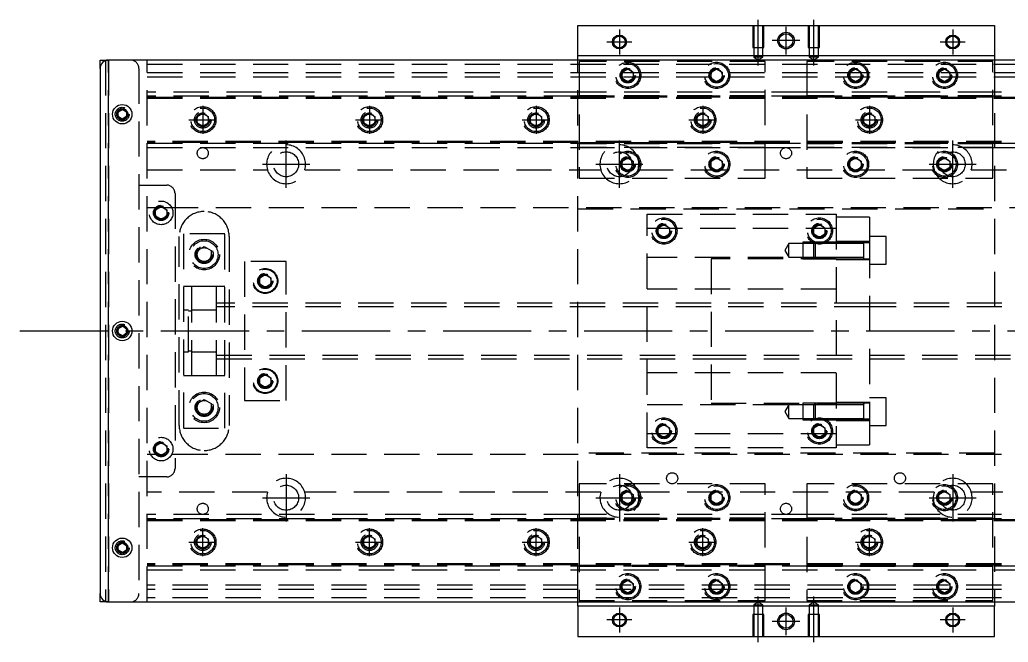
# Model space of a CAD drawing. Extents: x -29 to 699, y -289 to 112.
# Drawn here: x -28.9 to 327, y -112 to 112 of the extents above; entities that cross this region are included whole.
import ezdxf

# ---------------------------------------------------------------- set-up
doc = ezdxf.new("R2010")
doc.units = 0
doc.linetypes.add('CENTER', pattern=[50.8, 31.75, -6.35, 6.35, -6.35])
doc.linetypes.add('DASHED', pattern=[19.05, 12.7, -6.35])
doc.layers.get('0').update_dxf_attribs({"linetype": 'CONTINUOUS'})
doc.layers.add('CENTER', color=1, linetype='CENTER')

msp = doc.modelspace()

# ---------------------------------------------------------------- linework, layer by layer
at = {"color": 7, "linetype": 'CONTINUOUS'}
for p, q in [((172, 99), (172, 110)), ((172, 110), (322, 110)), ((322, 110), (322, 99)), ((0, 94.5), (0, 97.5)), ((0, 97.5), (3, 97.5)), ((491, 97.5), (3, 97.5)), ((322, 99), (172, 99)), ((172, 97.5), (172, 99)), ((322, 99), (322, 97.5)), ((0, 94.5), (0, -94.5)), ((6.5, 78.866026), (8, 79.73205)), ((6.5, 77.133974), (6.5, 78.866026)), ((8, 79.73205), (9.5, 78.866026)), ((9.5, 78.866026), (9.5, 77.133974)), ((8, 76.26795), (6.5, 77.133974)), ((9.5, 77.133974), (8, 76.26795)), ((6.5, 0.866026), (8, 1.73205)), ((6.5, -0.866026), (6.5, 0.866026)), ((8, 1.73205), (9.5, 0.866026)), ((9.5, 0.866026), (9.5, -0.866026)), ((8, -1.73205), (6.5, -0.866026)), ((9.5, -0.866026), (8, -1.73205)), ((6.5, -77.133974), (8, -76.26795)), ((6.5, -78.866026), (6.5, -77.133974)), ((8, -76.26795), (9.5, -77.133974)), ((9.5, -77.133974), (9.5, -78.866026)), ((8, -79.73205), (6.5, -78.866026)), ((9.5, -78.866026), (8, -79.73205)), ((0, -97.5), (0, -94.5)), ((3, -97.5), (0, -97.5)), ((3, -97.5), (491, -97.5)), ((172, -99), (172, -97.5)), ((172, -99), (172, -110)), ((322, -99), (172, -99)), ((322, -97.5), (322, -99)), ((322, -110), (322, -99)), ((172, -110), (322, -110))]:
    msp.add_line(p, q, dxfattribs=at)
at = {"color": 3, "linetype": 'DASHED'}
for p, q in [((235.000006, 110), (235.000006, 102)), ((235.35, 110), (235.35, 102)), ((238.65, 102), (238.65, 110)), ((238.999994, 102), (238.999994, 110)), ((255.000006, 110), (255.000006, 102)), ((255.35, 110), (255.35, 102)), ((258.65, 102), (258.65, 110)), ((258.999994, 102), (258.999994, 110)), ((235.000006, 102), (238.999994, 102)), ((235.35, 102), (235.35, 98.5)), ((238.65, 98.5), (238.65, 102)), ((255.000006, 102), (258.999994, 102)), ((255.35, 102), (255.35, 98.5)), ((258.65, 98.5), (258.65, 102)), ((2, 97.5), (2, -97.5)), ((3, 97.5), (3, -97.5)), ((3, -97.5), (3, 97.5)), ((3, -97.5), (3, 97.5)), ((3, 97.5), (3, -97.5)), ((17, -97.5), (17, 97.5)), ((172, -97.5), (172, 97.5)), ((239.5, 97), (172.5, 97)), ((172.5, 97), (172.5, 55)), ((238.65, 98.5), (235.35, 98.5)), ((235.35, 98.5), (237, 97.547372)), ((237, 97.547372), (238.65, 98.5)), ((239.5, 55), (239.5, 97)), ((321.5, 97), (254.5, 97)), ((254.5, 97), (254.5, 55)), ((258.65, 98.5), (255.35, 98.5)), ((255.35, 98.5), (257, 97.547372)), ((257, 97.547372), (258.65, 98.5)), ((321.5, 55), (321.5, 97)), ((322, 97.5), (322, -97.5)), ((14, 94.5), (14, -94.5)), ((17, 96), (477, 96)), ((17, 93), (477, 93)), ((188, 93.1547), (190, 94.309402)), ((188, 90.8453), (188, 93.1547)), ((190, 94.309402), (192, 93.1547)), ((192, 93.1547), (192, 90.8453)), ((220, 93.1547), (222, 94.309402)), ((220, 90.8453), (220, 93.1547)), ((222, 94.309402), (224, 93.1547)), ((224, 93.1547), (224, 90.8453)), ((270, 93.1547), (272, 94.309402)), ((270, 90.8453), (270, 93.1547)), ((272, 94.309402), (274, 93.1547)), ((274, 93.1547), (274, 90.8453)), ((302, 93.1547), (304, 94.309402)), ((302, 90.8453), (302, 93.1547)), ((304, 94.309402), (306, 93.1547)), ((306, 93.1547), (306, 90.8453)), ((17, 91.5), (477, 91.5)), ((187.5, 92), (187.512884, 92.253488)), ((190, 89.690598), (188, 90.8453)), ((192, 90.8453), (190, 89.690598)), ((219.5, 92), (219.518502, 92.303588)), ((222, 89.690598), (220, 90.8453)), ((224, 90.8453), (222, 89.690598)), ((272, 89.690598), (270, 90.8453)), ((274, 90.8453), (272, 89.690598)), ((274.483582, 92.286038), (274.5, 92)), ((304, 89.690598), (302, 90.8453)), ((306, 90.8453), (304, 89.690598)), ((306.483582, 92.286038), (306.5, 92)), ((172.5, 86), (17, 86)), ((239.5, 86), (172.5, 86)), ((239.5, 86), (172.5, 86)), ((254.5, 86), (239.5, 86)), ((321.5, 86), (254.5, 86)), ((321.5, 86), (254.5, 86)), ((477, 86), (321.5, 86)), ((172.5, 84.460392), (17, 84.460392)), ((17, 84.204452), (477, 84.204452)), ((17, 84.2), (477, 84.2)), ((17, 83.8), (477, 83.8)), ((239.5, 84.643014), (172.5, 84.643014)), ((172.5, 84.6), (239.5, 84.6)), ((239.5, 84.460392), (172.5, 84.460392)), ((239.5, 84.460392), (172.5, 84.460392)), ((172.5, 84.3), (239.5, 84.3)), ((254.5, 84.460392), (239.5, 84.460392)), ((321.5, 84.643014), (254.5, 84.643014)), ((254.5, 84.6), (321.5, 84.6)), ((321.5, 84.460392), (254.5, 84.460392)), ((321.5, 84.460392), (254.5, 84.460392)), ((254.5, 84.3), (321.5, 84.3)), ((477, 84.460392), (321.5, 84.460392)), ((9.973226, 78.326156), (10, 78)), ((35, 77.1547), (37, 78.309402)), ((37, 78.309402), (39, 77.1547)), ((95, 77.1547), (97, 78.309402)), ((97, 78.309402), (99, 77.1547)), ((155, 77.1547), (157, 78.309402)), ((157, 78.309402), (159, 77.1547)), ((215, 77.1547), (217, 78.309402)), ((217, 78.309402), (219, 77.1547)), ((275, 77.1547), (277, 78.309402)), ((277, 78.309402), (279, 77.1547)), ((35, 74.8453), (35, 77.1547)), ((37, 73.690598), (35, 74.8453)), ((39, 74.8453), (37, 73.690598)), ((39, 77.1547), (39, 74.8453)), ((39.483582, 76.286038), (39.5, 76)), ((94.5, 76), (94.518502, 76.303588)), ((95, 74.8453), (95, 77.1547)), ((97, 73.690598), (95, 74.8453)), ((99, 74.8453), (97, 73.690598)), ((99, 77.1547), (99, 74.8453)), ((155, 74.8453), (155, 77.1547)), ((157, 73.690598), (155, 74.8453)), ((159, 74.8453), (157, 73.690598)), ((159, 77.1547), (159, 74.8453)), ((159.483582, 76.286038), (159.5, 76)), ((215, 74.8453), (215, 77.1547)), ((217, 73.690598), (215, 74.8453)), ((219, 74.8453), (217, 73.690598)), ((219, 77.1547), (219, 74.8453)), ((219.483582, 76.286038), (219.5, 76)), ((275, 74.8453), (275, 77.1547)), ((277, 73.690598), (275, 74.8453)), ((279, 74.8453), (277, 73.690598)), ((279, 77.1547), (279, 74.8453)), ((279.483582, 76.286038), (279.5, 76)), ((477, 68.2), (17, 68.2)), ((477, 67.8), (17, 67.8)), ((477, 67.795548), (17, 67.795548)), ((239.5, 67.7), (172.5, 67.7)), ((321.5, 67.7), (254.5, 67.7)), ((17, 67.539608), (172.5, 67.539608)), ((17, 66), (172.5, 66)), ((239.5, 67.539608), (172.5, 67.539608)), ((172.5, 67.539608), (239.5, 67.539608)), ((239.5, 67.4), (172.5, 67.4)), ((239.5, 67.356986), (172.5, 67.356986)), ((239.5, 66), (172.5, 66)), ((172.5, 66), (239.5, 66)), ((239.5, 67.539608), (254.5, 67.539608)), ((239.5, 66), (254.5, 66)), ((321.5, 67.539608), (254.5, 67.539608)), ((254.5, 67.539608), (321.5, 67.539608)), ((321.5, 67.4), (254.5, 67.4)), ((321.5, 67.356986), (254.5, 67.356986)), ((321.5, 66), (254.5, 66)), ((254.5, 66), (321.5, 66)), ((321.5, 67.539608), (477, 67.539608)), ((321.5, 66), (477, 66)), ((188, 61.1547), (190, 62.309402)), ((188, 58.8453), (188, 61.1547)), ((190, 62.309402), (192, 61.1547)), ((192, 61.1547), (192, 58.8453)), ((220, 61.1547), (222, 62.309402)), ((220, 58.8453), (220, 61.1547)), ((222, 62.309402), (224, 61.1547)), ((224, 61.1547), (224, 58.8453)), ((270, 61.1547), (272, 62.309402)), ((270, 58.8453), (270, 61.1547)), ((272, 62.309402), (274, 61.1547)), ((274, 61.1547), (274, 58.8453)), ((302, 61.1547), (304, 62.309402)), ((302, 58.8453), (302, 61.1547)), ((304, 62.309402), (306, 61.1547)), ((306, 61.1547), (306, 58.8453)), ((17, 58), (60.291796, 58)), ((73.708204, 58), (180.291796, 58)), ((190, 57.690598), (188, 58.8453)), ((192, 58.8453), (190, 57.690598)), ((192.483582, 60.286038), (192.5, 60)), ((193.708204, 58), (300.291796, 58)), ((222, 57.690598), (220, 58.8453)), ((224, 58.8453), (222, 57.690598)), ((224.483582, 60.286038), (224.5, 60)), ((272, 57.690598), (270, 58.8453)), ((274, 58.8453), (272, 57.690598)), ((274.483582, 60.286038), (274.5, 60)), ((304, 57.690598), (302, 58.8453)), ((306, 58.8453), (304, 57.690598)), ((306.483582, 60.286038), (306.5, 60)), ((313.708204, 58), (420.291796, 58)), ((172.5, 55), (239.5, 55)), ((254.5, 55), (321.5, 55)), ((14, 52.5), (24, 52.5)), ((27, 49.5), (27, -49.5)), ((17, 44.5), (21.359688, 44.5)), ((20, 43.6547), (22, 44.809402)), ((20, 41.3453), (20, 43.6547)), ((22, 44.809402), (24, 43.6547)), ((22.640312, 44.5), (477, 44.5)), ((24, 43.6547), (24, 41.3453)), ((24.483582, 42.786038), (24.5, 42.5)), ((172, 44), (322, 44)), ((22, 40.190598), (20, 41.3453)), ((24, 41.3453), (22, 40.190598)), ((197, 42), (265, 42)), ((197, -42), (197, 42)), ((265, 42), (265, -42)), ((277, 41), (265, 41)), ((277, 41), (277, 31.701734)), ((197, 37), (265, 37)), ((200.5, 36), (200.512884, 36.253488)), ((201, 37.1547), (203, 38.309402)), ((201, 34.8453), (201, 37.1547)), ((203, 38.309402), (205, 37.1547)), ((205, 37.1547), (205, 34.8453)), ((257, 37.1547), (259, 38.309402)), ((257, 34.8453), (257, 37.1547)), ((259, 38.309402), (261, 37.1547)), ((261, 37.1547), (261, 34.8453)), ((261.483582, 36.286038), (261.5, 36)), ((28.5, -34), (28.5, 34)), ((45, 35), (30, 35)), ((30, 35), (30, -35)), ((45, -35), (45, 35)), ((46.5, 34), (46.5, -34)), ((203, 33.690598), (201, 34.8453)), ((205, 34.8453), (203, 33.690598)), ((259, 33.690598), (257, 34.8453)), ((261, 34.8453), (259, 33.690598)), ((277, 32.261852), (265, 32.261852)), ((283, 34.011852), (277, 34.011852)), ((283, 24.011852), (283, 34.011852)), ((35, 28.943376), (37.5, 30.386752)), ((35, 26.056624), (35, 28.943376)), ((37.5, 30.386752), (40, 28.943376)), ((40, 28.943376), (40, 26.056624)), ((248, 31.511852), (246.556624, 29.011852)), ((246.556624, 29.011852), (248, 26.511852)), ((248, 26.511852), (248, 31.511852)), ((253, 31.511852), (248, 31.511852)), ((253, 32.011846), (253, 26.011856)), ((257.49998, 32.011846), (253, 32.011846)), ((256.99998, 31.511852), (253, 31.511852)), ((257.5, 32.011852), (257, 31.511852)), ((257, 26.511852), (257, 31.511852)), ((265, 31.511852), (257, 31.511852)), ((265, 31.511852), (257, 31.511852)), ((257.5, 32.011852), (257.5, 26.011852)), ((265, 32.011852), (257.5, 32.011852)), ((265, 32.011846), (257.5, 32.011846)), ((277, 31.701734), (265, 31.701734)), ((275.005, 32.011852), (265.00002, 32.011852)), ((275, 31.511852), (265.00002, 31.511852)), ((277, 32.011852), (274.995, 32.011852)), ((275, 26.011846), (275, 32.011856)), ((277, 31.701734), (277, -31.701734)), ((34.5, 27.5), (34.520026, 27.846056)), ((37.5, 24.613248), (35, 26.056624)), ((40, 26.056624), (37.5, 24.613248)), ((67, 25), (52, 25)), ((52, 25), (52, -25)), ((67, -25), (67, 25)), ((265, 26.5), (197, 26.5)), ((220, 26), (220, -26)), ((265, 26), (220, 26)), ((248, 26.511852), (253, 26.511852)), ((253, 26.511852), (256.99998, 26.511852)), ((253, 26.011856), (257.49998, 26.011856)), ((257, 26.511852), (265, 26.511852)), ((257, 26.511852), (265, 26.511852)), ((257, 26.511852), (257.5, 26.011852)), ((257.5, 26.011856), (265, 26.011856)), ((257.5, 26.011852), (265, 26.011852)), ((265, 25.761852), (277, 25.761852)), ((265.00002, 26.511852), (275, 26.511852)), ((265.00002, 26.011852), (275.005, 26.011852)), ((274.995, 26.011852), (277, 26.011852)), ((277, 24.011852), (283, 24.011852)), ((57, 18), (57.012884, 18.253488)), ((57.5, 19.1547), (59.5, 20.309402)), ((57.5, 16.8453), (57.5, 19.1547)), ((59.5, 20.309402), (61.5, 19.1547)), ((61.5, 19.1547), (61.5, 16.8453)), ((33, 16), (30, 16)), ((33, -16), (33, 16)), ((42, 16), (33, 16)), ((42, 16), (33, 16)), ((42, -16), (42, 16)), ((45, 16), (42, 16)), ((59.5, 15.690598), (57.5, 16.8453)), ((61.5, 16.8453), (59.5, 15.690598)), ((265, 15), (197, 15)), ((31.85, 7.5), (30, 7.5)), ((31.85, -7.5), (31.85, 7.5)), ((33, 7.15), (31.85, 7.15)), ((42, 7.5), (33, 7.5)), ((42, 7.5), (33, 7.5)), ((219.99998, 10), (42, 10)), ((219.99998, 8.75), (42, 8.75)), ((277, 10), (220, 10)), ((277, 9.999994), (220, 9.999994)), ((277, 8.75), (220, 8.75)), ((277, 8.75), (220, 8.75)), ((420.005, 10), (277.00002, 10)), ((420, 8.75), (277.00002, 8.75)), ((6, 0), (6.030168, 0.346066)), ((30, -7.5), (31.85, -7.5)), ((31.85, -7.15), (33, -7.15)), ((33, -7.5), (42, -7.5)), ((33, -7.5), (42, -7.5)), ((42, -8.75), (219.99998, -8.75)), ((42, -10), (219.99998, -10)), ((220, -8.75), (277, -8.75)), ((220, -8.75), (277, -8.75)), ((220, -9.999994), (277, -9.999994)), ((220, -10), (277, -10)), ((277.00002, -8.75), (420, -8.75)), ((277.00002, -10), (420.005, -10)), ((30, -16), (33, -16)), ((33, -16), (42, -16)), ((33, -16), (42, -16)), ((42, -16), (45, -16)), ((57.5, -16.8453), (59.5, -15.690598)), ((57.5, -19.1547), (57.5, -16.8453)), ((59.5, -15.690598), (61.5, -16.8453)), ((61.5, -16.8453), (61.5, -19.1547)), ((61.983582, -17.713962), (62, -18)), ((265, -15), (197, -15)), ((59.5, -20.309402), (57.5, -19.1547)), ((61.5, -19.1547), (59.5, -20.309402)), ((35, -26.056624), (37.5, -24.613248)), ((37.5, -24.613248), (40, -26.056624)), ((283, -24.011852), (277, -24.011852)), ((283, -34.011852), (283, -24.011852)), ((35, -28.943376), (35, -26.056624)), ((40, -26.056624), (40, -28.943376)), ((40.477798, -27.135694), (40.5, -27.5)), ((52, -25), (67, -25)), ((197, -26.5), (265, -26.5)), ((220, -26), (265, -26)), ((248, -26.511852), (246.556624, -29.011852)), ((248, -31.511852), (248, -26.511852)), ((253, -26.511852), (248, -26.511852)), ((253, -26.011856), (253, -32.011846)), ((257.49998, -26.011856), (253, -26.011856)), ((256.99998, -26.511852), (253, -26.511852)), ((257.5, -26.011852), (257, -26.511852)), ((257, -31.511852), (257, -26.511852)), ((265, -26.511852), (257, -26.511852)), ((265, -26.511852), (257, -26.511852)), ((257.5, -26.011852), (257.5, -32.011852)), ((265, -26.011852), (257.5, -26.011852)), ((265, -26.011856), (257.5, -26.011856)), ((277, -25.761852), (265, -25.761852)), ((275.005, -26.011852), (265.00002, -26.011852)), ((275, -26.511852), (265.00002, -26.511852)), ((277, -26.011852), (274.995, -26.011852)), ((275, -32.010828), (275, -26.011846)), ((275, -26.361648), (275, -26.011852)), ((275, -26.011852), (275, -26.361648)), ((275, -31.662054), (275, -26.361648)), ((37.5, -30.386752), (35, -28.943376)), ((40, -28.943376), (37.5, -30.386752)), ((246.556624, -29.011852), (248, -31.511852)), ((248, -31.511852), (253, -31.511852)), ((253, -31.511852), (256.99998, -31.511852)), ((253, -32.011846), (257.49998, -32.011846)), ((257, -31.511852), (265, -31.511852)), ((257, -31.511852), (265, -31.511852)), ((257, -31.511852), (257.5, -32.011852)), ((257.5, -32.011846), (265, -32.011846)), ((257.5, -32.011852), (265, -32.011852)), ((277, -31.701734), (265, -31.701734)), ((277, -31.701734), (265, -31.701734)), ((265.00002, -31.511852), (275, -31.511852)), ((265.00002, -32.011852), (275.005, -32.011852)), ((274.995, -32.011852), (277, -32.011852)), ((275, -32.011852), (275, -31.662054)), ((275, -31.662054), (275, -32.011852)), ((275, -32.011856), (275, -32.010828)), ((277, -31.701734), (277, -41)), ((30, -35), (45, -35)), ((201, -34.8453), (203, -33.690598)), ((201, -37.1547), (201, -34.8453)), ((203, -33.690598), (205, -34.8453)), ((205, -34.8453), (205, -37.1547)), ((257, -34.8453), (259, -33.690598)), ((257, -37.1547), (257, -34.8453)), ((259, -33.690598), (261, -34.8453)), ((261, -34.8453), (261, -37.1547)), ((265, -32.261852), (277, -32.261852)), ((277, -34.011852), (283, -34.011852)), ((265, -37), (197, -37)), ((203, -38.309402), (201, -37.1547)), ((205, -37.1547), (203, -38.309402)), ((205.483582, -35.713962), (205.5, -36)), ((259, -38.309402), (257, -37.1547)), ((261, -37.1547), (259, -38.309402)), ((261.483582, -35.713962), (261.5, -36)), ((20, -41.3453), (22, -40.190598)), ((20, -43.6547), (20, -41.3453)), ((22, -40.190598), (24, -41.3453)), ((24, -41.3453), (24, -43.6547)), ((24.483582, -42.213962), (24.5, -42.5)), ((265, -42), (197, -42)), ((265, -41), (277, -41)), ((21.359688, -44.5), (17, -44.5)), ((22, -44.809402), (20, -43.6547)), ((24, -43.6547), (22, -44.809402)), ((477, -44.5), (22.640312, -44.5)), ((322, -44), (172, -44)), ((24, -52.5), (14, -52.5)), ((172.5, -55), (172.5, -97)), ((239.5, -55), (172.5, -55)), ((239.5, -97), (239.5, -55)), ((321.5, -55), (254.5, -55)), ((254.5, -55), (254.5, -97)), ((321.5, -97), (321.5, -55)), ((60.291796, -58), (17, -58)), ((180.291796, -58), (73.708204, -58)), ((187.5, -60), (187.512884, -59.746512)), ((188, -58.8453), (190, -57.690598)), ((188, -61.1547), (188, -58.8453)), ((190, -57.690598), (192, -58.8453)), ((192, -58.8453), (192, -61.1547)), ((300.291796, -58), (193.708204, -58)), ((220, -58.8453), (222, -57.690598)), ((220, -61.1547), (220, -58.8453)), ((222, -57.690598), (224, -58.8453)), ((224, -58.8453), (224, -61.1547)), ((224.483582, -59.713962), (224.5, -60)), ((270, -58.8453), (272, -57.690598)), ((270, -61.1547), (270, -58.8453)), ((272, -57.690598), (274, -58.8453)), ((274, -58.8453), (274, -61.1547)), ((274.483582, -59.713962), (274.5, -60)), ((301.5, -60), (301.512884, -59.746512)), ((302, -58.8453), (304, -57.690598)), ((302, -61.1547), (302, -58.8453)), ((304, -57.690598), (306, -58.8453)), ((306, -58.8453), (306, -61.1547)), ((420.291796, -58), (313.708204, -58)), ((190, -62.309402), (188, -61.1547)), ((192, -61.1547), (190, -62.309402)), ((222, -62.309402), (220, -61.1547)), ((224, -61.1547), (222, -62.309402)), ((272, -62.309402), (270, -61.1547)), ((274, -61.1547), (272, -62.309402)), ((304, -62.309402), (302, -61.1547)), ((306, -61.1547), (304, -62.309402)), ((172.5, -66), (17, -66)), ((172.5, -67.539608), (17, -67.539608)), ((239.5, -66), (172.5, -66)), ((239.5, -66), (172.5, -66)), ((239.5, -67.356986), (172.5, -67.356986)), ((172.5, -67.4), (239.5, -67.4)), ((239.5, -67.539608), (172.5, -67.539608)), ((239.5, -67.539608), (172.5, -67.539608)), ((254.5, -66), (239.5, -66)), ((254.5, -67.539608), (239.5, -67.539608)), ((321.5, -66), (254.5, -66)), ((321.5, -66), (254.5, -66)), ((321.5, -67.356986), (254.5, -67.356986)), ((254.5, -67.4), (321.5, -67.4)), ((321.5, -67.539608), (254.5, -67.539608)), ((321.5, -67.539608), (254.5, -67.539608)), ((477, -66), (321.5, -66)), ((477, -67.539608), (321.5, -67.539608)), ((17, -67.795548), (477, -67.795548)), ((17, -67.8), (477, -67.8)), ((17, -68.2), (477, -68.2)), ((172.5, -67.7), (239.5, -67.7)), ((254.5, -67.7), (321.5, -67.7)), ((35, -74.8453), (37, -73.690598)), ((37, -73.690598), (39, -74.8453)), ((95, -74.8453), (97, -73.690598)), ((97, -73.690598), (99, -74.8453)), ((155, -74.8453), (157, -73.690598)), ((157, -73.690598), (159, -74.8453)), ((215, -74.8453), (217, -73.690598)), ((217, -73.690598), (219, -74.8453)), ((275, -74.8453), (277, -73.690598)), ((277, -73.690598), (279, -74.8453)), ((6, -78), (6.030168, -77.653934)), ((34.5, -76), (34.518502, -75.696412)), ((35, -77.1547), (35, -74.8453)), ((37, -78.309402), (35, -77.1547)), ((39, -77.1547), (37, -78.309402)), ((39, -74.8453), (39, -77.1547)), ((95, -77.1547), (95, -74.8453)), ((97, -78.309402), (95, -77.1547)), ((99, -77.1547), (97, -78.309402)), ((99, -74.8453), (99, -77.1547)), ((99.483582, -75.713962), (99.5, -76)), ((154.5, -76), (154.512884, -75.746512)), ((155, -77.1547), (155, -74.8453)), ((157, -78.309402), (155, -77.1547)), ((159, -77.1547), (157, -78.309402)), ((159, -74.8453), (159, -77.1547)), ((215, -77.1547), (215, -74.8453)), ((217, -78.309402), (215, -77.1547)), ((219, -77.1547), (217, -78.309402)), ((219, -74.8453), (219, -77.1547)), ((219.483582, -75.713962), (219.5, -76)), ((274.5, -76), (274.518502, -75.696412)), ((275, -77.1547), (275, -74.8453)), ((277, -78.309402), (275, -77.1547)), ((279, -77.1547), (277, -78.309402)), ((279, -74.8453), (279, -77.1547)), ((477, -83.8), (17, -83.8)), ((477, -84.2), (17, -84.2)), ((477, -84.204452), (17, -84.204452)), ((17, -84.460392), (477, -84.460392)), ((172.5, -84.3), (239.5, -84.3)), ((172.5, -84.6), (239.5, -84.6)), ((239.5, -84.643014), (172.5, -84.643014)), ((254.5, -84.3), (321.5, -84.3)), ((254.5, -84.6), (321.5, -84.6)), ((321.5, -84.643014), (254.5, -84.643014)), ((17, -86), (477, -86)), ((477, -91.5), (17, -91.5)), ((188, -90.8453), (190, -89.690598)), ((188, -93.1547), (188, -90.8453)), ((190, -89.690598), (192, -90.8453)), ((192, -90.8453), (192, -93.1547)), ((192.483582, -91.713962), (192.5, -92)), ((220, -90.8453), (222, -89.690598)), ((220, -93.1547), (220, -90.8453)), ((222, -89.690598), (224, -90.8453)), ((224, -90.8453), (224, -93.1547)), ((224.483582, -91.713962), (224.5, -92)), ((269.5, -92), (269.518502, -91.696412)), ((270, -90.8453), (272, -89.690598)), ((270, -93.1547), (270, -90.8453)), ((272, -89.690598), (274, -90.8453)), ((274, -90.8453), (274, -93.1547)), ((301.5, -92), (301.512884, -91.746512)), ((302, -90.8453), (304, -89.690598)), ((302, -93.1547), (302, -90.8453)), ((304, -89.690598), (306, -90.8453)), ((306, -90.8453), (306, -93.1547)), ((477, -93), (17, -93)), ((477, -96), (17, -96)), ((190, -94.309402), (188, -93.1547)), ((192, -93.1547), (190, -94.309402)), ((222, -94.309402), (220, -93.1547)), ((224, -93.1547), (222, -94.309402)), ((272, -94.309402), (270, -93.1547)), ((274, -93.1547), (272, -94.309402)), ((304, -94.309402), (302, -93.1547)), ((306, -93.1547), (304, -94.309402)), ((172.5, -97), (239.5, -97)), ((237, -97.547372), (235.35, -98.5)), ((235.35, -98.5), (237, -98.5)), ((235.35, -98.5), (235.35, -102)), ((238.65, -98.5), (237, -97.547372)), ((237, -98.5), (238.65, -98.5)), ((238.65, -102), (238.65, -98.5)), ((254.5, -97), (321.5, -97)), ((257, -97.547372), (255.35, -98.5)), ((255.35, -98.5), (257, -98.5)), ((255.35, -98.5), (255.35, -102)), ((258.65, -98.5), (257, -97.547372)), ((257, -98.5), (258.65, -98.5)), ((258.65, -102), (258.65, -98.5)), ((238.999994, -102), (235.000006, -102)), ((235.000006, -102), (235.000006, -110)), ((235.35, -102), (235.35, -110)), ((238.65, -110), (238.65, -102)), ((238.999994, -110), (238.999994, -102)), ((258.999994, -102), (255.000006, -102)), ((255.000006, -102), (255.000006, -110)), ((255.35, -102), (255.35, -110)), ((258.65, -110), (258.65, -102)), ((258.999994, -110), (258.999994, -102))]:
    msp.add_line(p, q, dxfattribs=at)
at = {"color": 7, "linetype": 'CONTINUOUS'}
for centre, radius in [((247, 104.5), 3), ((247, 104.5), 2.5), ((187, 104), 2.1), ((307, 104), 2.1), ((8, 78), 3.5), ((8, 0), 3.5), ((8, -78), 3.5), ((187, -104), 2.1), ((247, -104.5), 3), ((247, -104.5), 2.5), ((307, -104), 2.1)]:
    msp.add_circle(centre, radius, dxfattribs=at)
at = {"color": 3, "linetype": 'CONTINUOUS'}
for centre in [(187, 104), (307, 104), (187, -104), (307, -104)]:
    msp.add_circle(centre, 2.5, dxfattribs=at)
at = {"color": 3, "linetype": 'DASHED'}
for centre, radius in [((190, 92), 4.75), ((190, 92), 4.25), ((222, 92), 4.75), ((222, 92), 4.25), ((272, 92), 4.75), ((272, 92), 4.25), ((304, 92), 4.75), ((304, 92), 4.25), ((190, 92), 2.75), ((190, 92), 2.5), ((222, 92), 2.75), ((222, 92), 2.5), ((272, 92), 2.75), ((272, 92), 2.5), ((304, 92), 2.75), ((304, 92), 2.5), ((8, 78), 2.5), ((8, 78), 2), ((37, 76), 4.75), ((37, 76), 4.25), ((37, 76), 3), ((37, 76), 2.5), ((97, 76), 4.75), ((97, 76), 4.25), ((97, 76), 3), ((97, 76), 2.5), ((157, 76), 4.75), ((157, 76), 4.25), ((157, 76), 3), ((157, 76), 2.5), ((217, 76), 4.75), ((217, 76), 4.25), ((217, 76), 3), ((217, 76), 2.5), ((277, 76), 4.75), ((277, 76), 4.25), ((277, 76), 3), ((277, 76), 2.5), ((37, 76), 2.1), ((97, 76), 2.1), ((157, 76), 2.1), ((217, 76), 2.1), ((277, 76), 2.1), ((37, 64), 2), ((67, 60), 4.5), ((187, 60), 4.5), ((190, 60), 4.75), ((190, 60), 4.25), ((222, 60), 4.75), ((222, 60), 4.25), ((247, 64), 2), ((272, 60), 4.75), ((272, 60), 4.25), ((304, 60), 4.75), ((304, 60), 4.25), ((307, 60), 4.5), ((190, 60), 2.75), ((190, 60), 2.5), ((190, 60), 2.1), ((222, 60), 2.75), ((222, 60), 2.5), ((222, 60), 2.1), ((272, 60), 2.75), ((272, 60), 2.5), ((272, 60), 2.1), ((304, 60), 2.75), ((304, 60), 2.5), ((304, 60), 2.1), ((22, 42.5), 4.25), ((22, 42.5), 2.75), ((22, 42.5), 2.5), ((22, 42.5), 2.1), ((203, 36), 4.75), ((203, 36), 4.25), ((259, 36), 4.75), ((259, 36), 4.25), ((203, 36), 2.75), ((203, 36), 2.5), ((203, 36), 2.1), ((259, 36), 2.75), ((259, 36), 2.5), ((259, 36), 2.1), ((37.5, 27.5), 5.5), ((37.5, 27.5), 5), ((37.5, 27.5), 3.25), ((37.5, 27.5), 3), ((37.5, 27.5), 2.5), ((59.5, 18), 4.5), ((59.5, 18), 4.25), ((59.5, 18), 2.75), ((59.5, 18), 2.5), ((59.5, 18), 2.1), ((8, 0), 2.5), ((8, 0), 2), ((59.5, -18), 4.5), ((59.5, -18), 4.25), ((59.5, -18), 2.75), ((59.5, -18), 2.5), ((59.5, -18), 2.1), ((37.5, -27.5), 5.5), ((37.5, -27.5), 5), ((37.5, -27.5), 3.25), ((37.5, -27.5), 3), ((37.5, -27.5), 2.5), ((203, -36), 4.75), ((203, -36), 4.25), ((259, -36), 4.75), ((259, -36), 4.25), ((203, -36), 2.75), ((203, -36), 2.5), ((203, -36), 2.1), ((259, -36), 2.75), ((259, -36), 2.5), ((259, -36), 2.1), ((22, -42.5), 4.25), ((22, -42.5), 2.75), ((22, -42.5), 2.5), ((22, -42.5), 2.1), ((206, -53), 2), ((288, -53), 2), ((67, -60), 4.5), ((187, -60), 4.5), ((190, -60), 4.75), ((190, -60), 4.25), ((222, -60), 4.75), ((222, -60), 4.25), ((272, -60), 4.75), ((272, -60), 4.25), ((304, -60), 4.75), ((304, -60), 4.25), ((307, -60), 4.5), ((190, -60), 2.75), ((190, -60), 2.5), ((190, -60), 2.1), ((222, -60), 2.75), ((222, -60), 2.5), ((222, -60), 2.1), ((272, -60), 2.75), ((272, -60), 2.5), ((272, -60), 2.1), ((304, -60), 2.75), ((304, -60), 2.5), ((304, -60), 2.1), ((37, -64), 2), ((247, -64), 2), ((37, -76), 4.75), ((37, -76), 4.25), ((37, -76), 3), ((37, -76), 2.5), ((37, -76), 2.1), ((97, -76), 4.75), ((97, -76), 4.25), ((97, -76), 3), ((97, -76), 2.5), ((97, -76), 2.1), ((157, -76), 4.75), ((157, -76), 4.25), ((157, -76), 3), ((157, -76), 2.5), ((157, -76), 2.1), ((217, -76), 4.75), ((217, -76), 4.25), ((217, -76), 3), ((217, -76), 2.5), ((217, -76), 2.1), ((277, -76), 4.75), ((277, -76), 4.25), ((277, -76), 3), ((277, -76), 2.5), ((277, -76), 2.1), ((8, -78), 2.5), ((8, -78), 2), ((190, -92), 4.75), ((190, -92), 4.25), ((222, -92), 4.75), ((222, -92), 4.25), ((272, -92), 4.75), ((272, -92), 4.25), ((304, -92), 4.75), ((304, -92), 4.25), ((190, -92), 2.75), ((190, -92), 2.5), ((222, -92), 2.75), ((222, -92), 2.5), ((272, -92), 2.75), ((272, -92), 2.5), ((304, -92), 2.75), ((304, -92), 2.5)]:
    msp.add_circle(centre, radius, dxfattribs=at)
at = {"color": 7, "linetype": 'CONTINUOUS'}
for centre, radius, start, end in [((3, 94.5), 3, 90, 180), ((8, 78), 1.65, 155.380023, 180), ((8, 78), 1.65, 144.619977, 155.380023), ((8, 78), 1.65, 95.380023, 144.619977), ((8, 78), 1.65, 84.619977, 95.380023), ((8, 78), 1.65, 35.380023, 84.619977), ((8, 78), 1.65, 24.619977, 35.380023), ((8, 78), 1.65, 335.380023, 24.619977), ((8, 78), 1.65, 180, 204.619977), ((8, 78), 1.65, 204.619977, 215.380023), ((8, 78), 1.65, 215.380023, 264.619977), ((8, 78), 1.65, 264.619977, 275.380023), ((8, 78), 1.65, 275.380023, 324.619977), ((8, 78), 1.65, 324.619977, 335.380023), ((8, 0), 1.65, 155.380023, 180), ((8, 0), 1.65, 144.619977, 155.380023), ((8, 0), 1.65, 95.380023, 144.619977), ((8, 0), 1.65, 84.619977, 95.380023), ((8, 0), 1.65, 35.380023, 84.619977), ((8, 0), 1.65, 24.619977, 35.380023), ((8, 0), 1.65, 335.380023, 24.619977), ((8, 0), 1.65, 180, 204.619977), ((8, 0), 1.65, 204.619977, 215.380023), ((8, 0), 1.65, 215.380023, 264.619977), ((8, 0), 1.65, 264.619977, 275.380023), ((8, 0), 1.65, 275.380023, 324.619977), ((8, 0), 1.65, 324.619977, 335.380023), ((8, -78), 1.65, 155.380023, 180), ((8, -78), 1.65, 180, 204.619977), ((8, -78), 1.65, 144.619977, 155.380023), ((8, -78), 1.65, 95.380023, 144.619977), ((8, -78), 1.65, 84.619977, 95.380023), ((8, -78), 1.65, 35.380023, 84.619977), ((8, -78), 1.65, 24.619977, 35.380023), ((8, -78), 1.65, 335.380023, 24.619977), ((8, -78), 1.65, 204.619977, 215.380023), ((8, -78), 1.65, 215.380023, 264.619977), ((8, -78), 1.65, 264.619977, 275.380023), ((8, -78), 1.65, 275.380023, 324.619977), ((8, -78), 1.65, 324.619977, 335.380023), ((3, -94.5), 3, 180, 270)]:
    msp.add_arc(centre, radius, start, end, dxfattribs=at)
at = {"color": 3, "linetype": 'DASHED'}
for centre, radius, start, end in [((11, 94.5), 3, 0, 90), ((190, 92), 2.1, 162.24721, 180), ((190, 92), 2.1, 137.75279, 162.24721), ((190, 92), 2.1, 102.24721, 137.75279), ((190, 92), 2.1, 77.75279, 102.24721), ((190, 92), 2.1, 42.24721, 77.75279), ((190, 92), 2.1, 17.75279, 42.24721), ((190, 92), 2.1, 342.24721, 17.75279), ((222, 92), 2.1, 162.24721, 180), ((222, 92), 2.1, 137.75279, 162.24721), ((222, 92), 2.1, 102.24721, 137.75279), ((222, 92), 2.1, 77.75279, 102.24721), ((222, 92), 2.1, 42.24721, 77.75279), ((222, 92), 2.1, 17.75279, 42.24721), ((222, 92), 2.1, 342.24721, 17.75279), ((272, 92), 2.1, 162.24721, 180), ((272, 92), 2.1, 137.75279, 162.24721), ((272, 92), 2.1, 102.24721, 137.75279), ((272, 92), 2.1, 77.75279, 102.24721), ((272, 92), 2.1, 42.24721, 77.75279), ((272, 92), 2.1, 17.75279, 42.24721), ((272, 92), 2.1, 342.24721, 17.75279), ((304, 92), 2.1, 162.24721, 180), ((304, 92), 2.1, 137.75279, 162.24721), ((304, 92), 2.1, 102.24721, 137.75279), ((304, 92), 2.1, 77.75279, 102.24721), ((304, 92), 2.1, 42.24721, 77.75279), ((304, 92), 2.1, 17.75279, 42.24721), ((304, 92), 2.1, 342.24721, 17.75279), ((190, 92), 2.1, 180, 197.75279), ((190, 92), 2.1, 197.75279, 222.24721), ((190, 92), 2.1, 222.24721, 257.75279), ((190, 92), 2.1, 257.75279, 282.24721), ((190, 92), 2.1, 282.24721, 317.75279), ((190, 92), 2.1, 317.75279, 342.24721), ((222, 92), 2.1, 180, 197.75279), ((222, 92), 2.1, 197.75279, 222.24721), ((222, 92), 2.1, 222.24721, 257.75279), ((222, 92), 2.1, 257.75279, 282.24721), ((222, 92), 2.1, 282.24721, 317.75279), ((222, 92), 2.1, 317.75279, 342.24721), ((272, 92), 2.1, 180, 197.75279), ((272, 92), 2.1, 197.75279, 222.24721), ((272, 92), 2.1, 222.24721, 257.75279), ((272, 92), 2.1, 257.75279, 282.24721), ((272, 92), 2.1, 282.24721, 317.75279), ((272, 92), 2.1, 317.75279, 342.24721), ((304, 92), 2.1, 180, 197.75279), ((304, 92), 2.1, 197.75279, 222.24721), ((304, 92), 2.1, 222.24721, 257.75279), ((304, 92), 2.1, 257.75279, 282.24721), ((304, 92), 2.1, 282.24721, 317.75279), ((304, 92), 2.1, 317.75279, 342.24721), ((67, 60), 7, 343.39845, 196.60155), ((187, 60), 7, 343.39845, 196.60155), ((307, 60), 7, 343.39845, 196.60155), ((67, 60), 7, 196.60155, 343.39845), ((187, 60), 7, 196.60155, 343.39845), ((307, 60), 7, 196.60155, 343.39845), ((24, 49.5), 3, 0, 90), ((37.5, 34), 9, 90, 180), ((37.5, 34), 9, 0, 90), ((37.5, -34), 9, 180, 270), ((37.5, -34), 9, 270, 0), ((24, -49.5), 3, 270, 0), ((67, -60), 7, 16.60155, 163.39845), ((187, -60), 7, 16.60155, 163.39845), ((307, -60), 7, 16.60155, 163.39845), ((67, -60), 7, 163.39845, 16.60155), ((187, -60), 7, 163.39845, 16.60155), ((307, -60), 7, 163.39845, 16.60155), ((190, -92), 2.1, 162.24721, 180), ((190, -92), 2.1, 180, 197.75279), ((190, -92), 2.1, 137.75279, 162.24721), ((190, -92), 2.1, 102.24721, 137.75279), ((190, -92), 2.1, 77.75279, 102.24721), ((190, -92), 2.1, 42.24721, 77.75279), ((190, -92), 2.1, 17.75279, 42.24721), ((190, -92), 2.1, 342.24721, 17.75279), ((222, -92), 2.1, 162.24721, 180), ((222, -92), 2.1, 180, 197.75279), ((222, -92), 2.1, 137.75279, 162.24721), ((222, -92), 2.1, 102.24721, 137.75279), ((222, -92), 2.1, 77.75279, 102.24721), ((222, -92), 2.1, 42.24721, 77.75279), ((222, -92), 2.1, 17.75279, 42.24721), ((222, -92), 2.1, 342.24721, 17.75279), ((272, -92), 2.1, 162.24721, 180), ((272, -92), 2.1, 180, 197.75279), ((272, -92), 2.1, 137.75279, 162.24721), ((272, -92), 2.1, 102.24721, 137.75279), ((272, -92), 2.1, 77.75279, 102.24721), ((272, -92), 2.1, 42.24721, 77.75279), ((272, -92), 2.1, 17.75279, 42.24721), ((272, -92), 2.1, 342.24721, 17.75279), ((304, -92), 2.1, 162.24721, 180), ((304, -92), 2.1, 180, 197.75279), ((304, -92), 2.1, 137.75279, 162.24721), ((304, -92), 2.1, 102.24721, 137.75279), ((304, -92), 2.1, 77.75279, 102.24721), ((304, -92), 2.1, 42.24721, 77.75279), ((304, -92), 2.1, 17.75279, 42.24721), ((304, -92), 2.1, 342.24721, 17.75279), ((11, -94.5), 3, 270, 0), ((190, -92), 2.1, 197.75279, 222.24721), ((190, -92), 2.1, 222.24721, 257.75279), ((190, -92), 2.1, 257.75279, 282.24721), ((190, -92), 2.1, 282.24721, 317.75279), ((190, -92), 2.1, 317.75279, 342.24721), ((222, -92), 2.1, 197.75279, 222.24721), ((222, -92), 2.1, 222.24721, 257.75279), ((222, -92), 2.1, 257.75279, 282.24721), ((222, -92), 2.1, 282.24721, 317.75279), ((222, -92), 2.1, 317.75279, 342.24721), ((272, -92), 2.1, 197.75279, 222.24721), ((272, -92), 2.1, 222.24721, 257.75279), ((272, -92), 2.1, 257.75279, 282.24721), ((272, -92), 2.1, 282.24721, 317.75279), ((272, -92), 2.1, 317.75279, 342.24721), ((304, -92), 2.1, 197.75279, 222.24721), ((304, -92), 2.1, 222.24721, 257.75279), ((304, -92), 2.1, 257.75279, 282.24721), ((304, -92), 2.1, 282.24721, 317.75279), ((304, -92), 2.1, 317.75279, 342.24721)]:
    msp.add_arc(centre, radius, start, end, dxfattribs=at)
at = {"layer": 'CENTER', "color": 1, "linetype": 'CENTER'}
for p, q in [((237, 95.547372), (237, 112)), ((257, 95.547372), (257, 112)), ((187, 108.5), (187, 99.5)), ((247, 99.5), (247, 109.5)), ((307, 108.5), (307, 99.5)), ((191.5, 104), (182.5, 104)), ((252, 104.5), (242, 104.5)), ((311.5, 104), (302.5, 104)), ((37, 81), (37, 71)), ((97, 81), (97, 71)), ((157, 81), (157, 71)), ((217, 81), (217, 71)), ((277, 81), (277, 71)), ((32, 76), (42, 76)), ((92, 76), (102, 76)), ((152, 76), (162, 76)), ((212, 76), (222, 76)), ((272, 76), (282, 76)), ((67, 51.5), (67, 68.5)), ((187, 51.5), (187, 68.5)), ((307, 51.5), (307, 68.5)), ((58.5, 60), (75.5, 60)), ((178.5, 60), (195.5, 60)), ((298.5, 60), (315.5, 60)), ((-28.891336, 0), (556.707811, 0)), ((67, -51.5), (67, -68.5)), ((187, -51.5), (187, -68.5)), ((307, -51.5), (307, -68.5)), ((58.5, -60), (75.5, -60)), ((178.5, -60), (195.5, -60)), ((298.5, -60), (315.5, -60)), ((37, -81), (37, -71)), ((97, -81), (97, -71)), ((157, -81), (157, -71)), ((217, -81), (217, -71)), ((277, -81), (277, -71)), ((32, -76), (42, -76)), ((92, -76), (102, -76)), ((152, -76), (162, -76)), ((212, -76), (222, -76)), ((272, -76), (282, -76)), ((237, -112), (237, -95.547372)), ((257, -112), (257, -95.547372)), ((187, -99.5), (187, -108.5)), ((247, -109.5), (247, -99.5)), ((307, -99.5), (307, -108.5)), ((191.5, -104), (182.5, -104)), ((252, -104.5), (242, -104.5)), ((311.5, -104), (302.5, -104))]:
    msp.add_line(p, q, dxfattribs=at)

doc.saveas('drawing.dxf')
